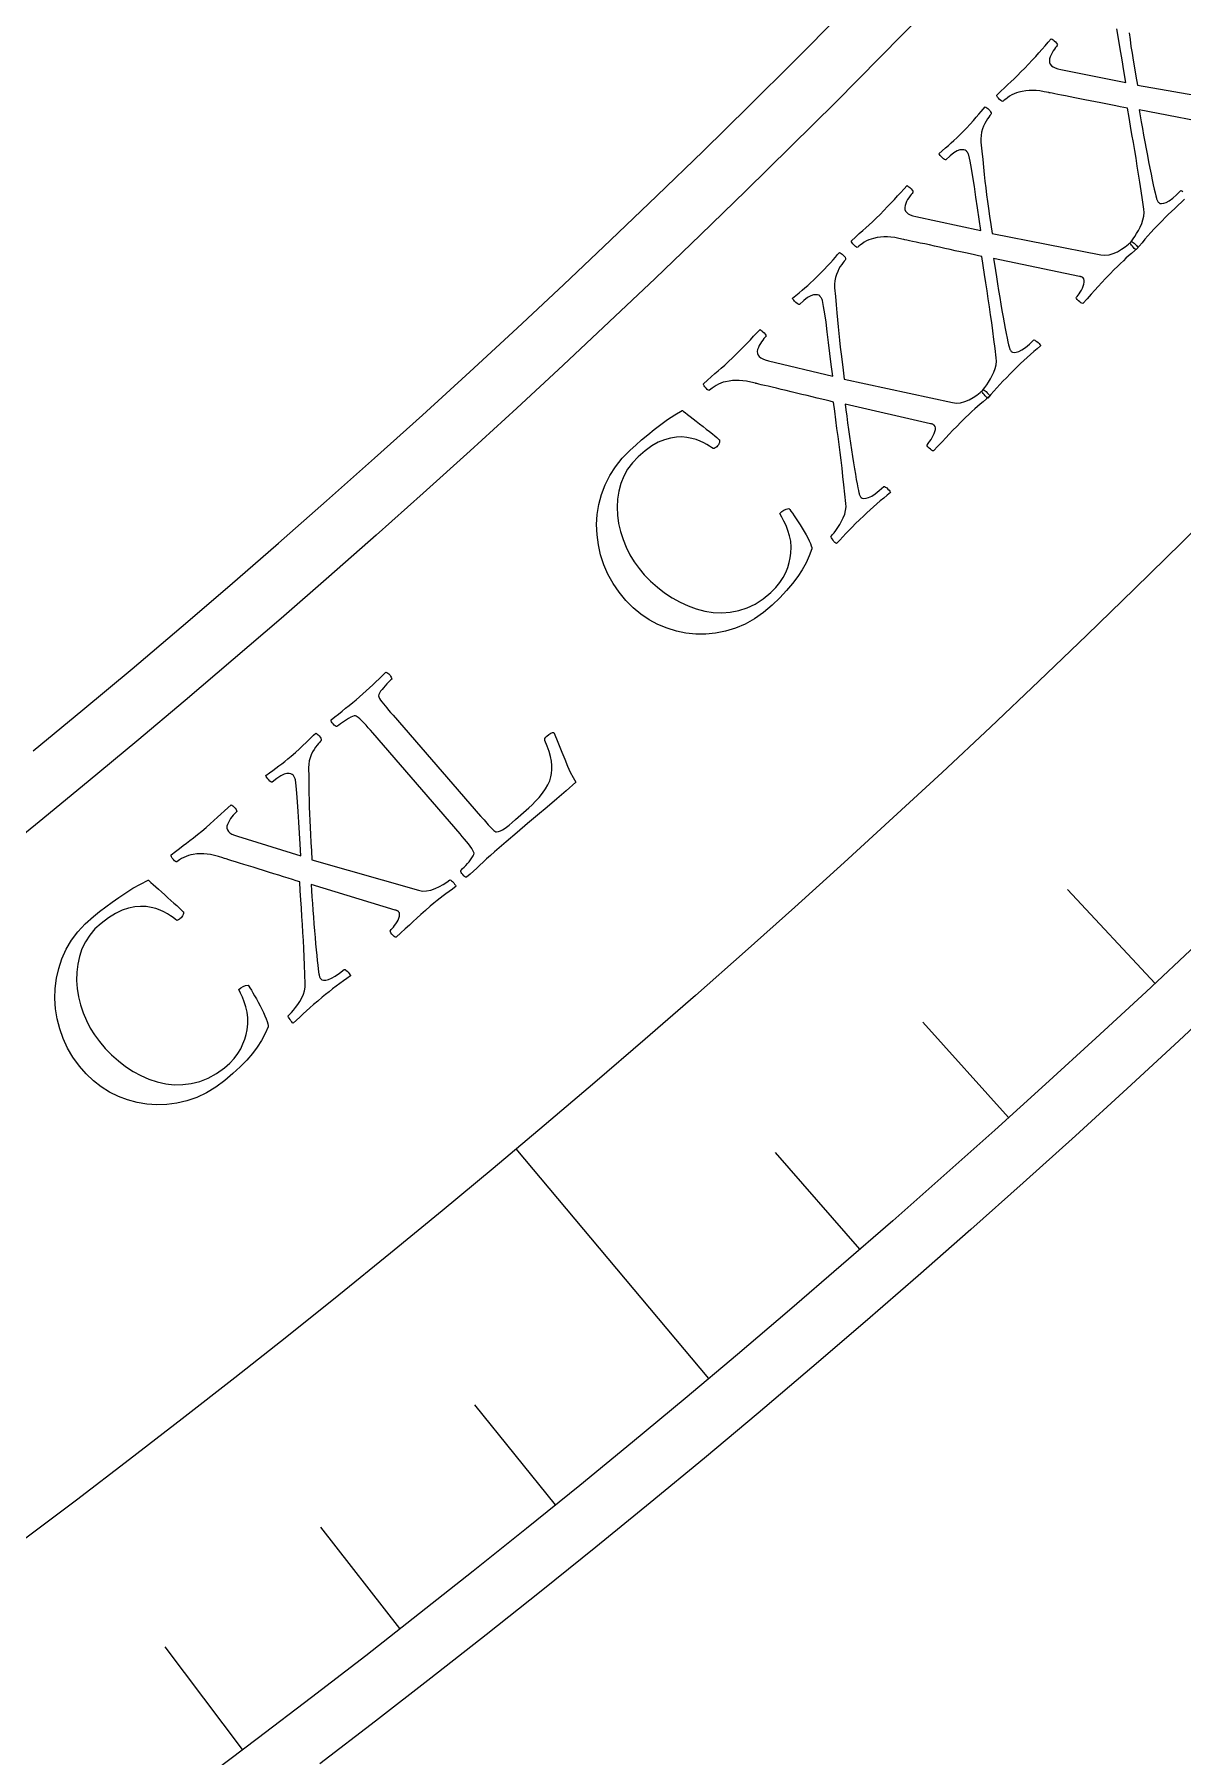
# Model space of a CAD drawing. Header units: millimetres. Extents: x -76 to 76, y -76 to 98.
# Drawn here: x 44.12 to 51.75, y -60.43 to -49 of the extents above; entities that cross this region are included whole.
import ezdxf

# ---------------------------------------------------------------- set-up
doc = ezdxf.new("R2010")
doc.units = ezdxf.units.MM
for name, color, linetype in [('CUT_INNER', 6, 'Continuous'), ('CUT_OUTER', 1, 'Continuous'), ('ENGRAVE', 7, 'Continuous'), ('ENGRAVE_FINE', 8, 'Continuous'), ('TEXT', 5, 'Continuous')]:
    doc.layers.add(name, color=color, linetype=linetype)

msp = doc.modelspace()

# ---------------------------------------------------------------- linework, layer by layer
at = {"layer": 'CUT_INNER'}
msp.add_lwpolyline([(44.1157, -53.7551), (44.4447, -53.4834), (44.772, -53.2097), (45.0977, -52.934), (45.4216, -52.6563), (45.7439, -52.3766), (46.0644, -52.0949), (46.3832, -51.8113), (46.7002, -51.5257), (47.0155, -51.2382), (47.329, -50.9488), (47.6407, -50.6574), (47.9506, -50.3641), (48.2588, -50.069), (48.5651, -49.7719), (48.8696, -49.473), (49.1722, -49.1722), (49.473, -48.8696)], dxfattribs=at)
at = {"layer": 'CUT_OUTER'}
msp.add_lwpolyline([(52.0664, -55.3633), (51.7257, -55.6817), (51.383, -55.9981), (51.0385, -56.3123), (50.692, -56.6244), (50.3436, -56.9344), (49.9933, -57.2422), (49.6411, -57.5479), (49.2871, -57.8514), (48.9312, -58.1527), (48.5735, -58.4519), (48.2139, -58.7488), (47.8525, -59.0435), (47.4893, -59.336), (47.1243, -59.6263), (46.7576, -59.9143), (46.3891, -60.2001), (46.0188, -60.4836)], dxfattribs=at)
at = {"layer": 'ENGRAVE'}
msp.add_lwpolyline([(48.6027, -57.9225), (47.3238, -56.3983)], dxfattribs=at)
for radius in [75.6124, 73.6227, 69.9276]:
    msp.add_circle((0, 0), radius, dxfattribs=at)
at = {"layer": 'ENGRAVE_FINE'}
for points in [[(51.5675, -55.2994), (50.986, -54.6758)], [(50.5946, -56.191), (50.024, -55.5573)], [(49.6062, -57.0654), (49.0468, -56.4218)], [(47.5844, -58.7619), (47.0478, -58.0992)], [(46.5516, -59.5834), (46.0267, -58.9114)], [(45.5047, -60.3867), (44.9915, -59.7057)]]:
    msp.add_lwpolyline(points, dxfattribs=at)
at = {"layer": 'TEXT'}
for points in [[(51.7636, -50.0923), (51.7419, -50.112), (51.7201, -50.1319), (51.6981, -50.1522), (51.6764, -50.1726), (51.6551, -50.1931), (51.6343, -50.2136), (51.6139, -50.2342), (51.5868, -50.2624), (51.5619, -50.2888), (51.5394, -50.3133), (51.5192, -50.3359), (51.5001, -50.3579), (51.4806, -50.3804), (51.4609, -50.4033), (51.4408, -50.4267), (51.4353, -50.4236), (51.4295, -50.4189), (51.4232, -50.4125), (51.4165, -50.4044), (51.4105, -50.3963), (51.4059, -50.3898), (51.4028, -50.3851), (51.4013, -50.382), (51.4055, -50.377), (51.4121, -50.3683), (51.4212, -50.3557), (51.4326, -50.3394), (51.445, -50.3203), (51.4567, -50.2995), (51.4679, -50.277), (51.4785, -50.2529), (51.4871, -50.2282), (51.4923, -50.2041), (51.4941, -50.1806), (51.4926, -50.1578), (51.4836, -50.0954), (51.4749, -50.0358), (51.4663, -49.979), (51.4579, -49.9251), (51.4495, -49.8726), (51.4409, -49.8201), (51.4321, -49.7677), (51.423, -49.7152), (51.4137, -49.6617), (51.4041, -49.6059), (51.3942, -49.5479), (51.3841, -49.4877), (51.3608, -49.4826), (51.3347, -49.4773), (51.3058, -49.4715), (51.2741, -49.4655), (51.2407, -49.4591), (51.2066, -49.4524), (51.1719, -49.4455), (51.1364, -49.4382), (51.1013, -49.431), (51.0673, -49.4241), (51.0344, -49.4176), (51.0026, -49.4114), (50.9729, -49.4057), (50.9459, -49.4005), (50.9218, -49.3958), (50.9005, -49.3916), (50.8831, -49.3882), (50.8707, -49.3857), (50.8632, -49.3842), (50.8607, -49.3837), (50.8303, -49.3774), (50.8024, -49.3729), (50.7768, -49.3701), (50.7535, -49.369), (50.7313, -49.3696), (50.7086, -49.3718), (50.6854, -49.3755), (50.6619, -49.3809), (50.6464, -49.3854), (50.6311, -49.3915), (50.616, -49.3991), (50.6011, -49.4081), (50.5874, -49.4175), (50.5757, -49.4262), (50.566, -49.4341), (50.5584, -49.4412), (50.5547, -49.4427), (50.5494, -49.4412), (50.5426, -49.4368), (50.5343, -49.4294), (50.5263, -49.4208), (50.5206, -49.413), (50.5171, -49.4059), (50.5159, -49.3996), (50.5421, -49.3744), (50.5665, -49.3512), (50.589, -49.3301), (50.6097, -49.311), (50.6303, -49.2919), (50.6526, -49.2704), (50.6764, -49.2467), (50.7019, -49.2208), (50.7019, -49.2208), (50.7275, -49.1941), (50.7517, -49.1683), (50.7745, -49.1433), (50.7959, -49.1192), (50.8166, -49.0956), (50.8372, -49.0723), (50.8576, -49.0493), (50.878, -49.0265), (50.8831, -49.0289), (50.8894, -49.0331), (50.8968, -49.0392), (50.9054, -49.0471), (50.9131, -49.0552), (50.9177, -49.0619), (50.9194, -49.0671), (50.918, -49.0708), (50.9125, -49.077), (50.9062, -49.085), (50.8991, -49.0947), (50.8912, -49.1062), (50.8835, -49.1188), (50.8769, -49.1318), (50.8714, -49.1451), (50.867, -49.1588), (50.865, -49.1721), (50.8663, -49.1844), (50.8711, -49.1956), (50.8793, -49.2057), (50.8895, -49.2133), (50.9032, -49.22), (50.9204, -49.2257), (50.9412, -49.2304), (51.3728, -49.3155), (51.36, -49.2395), (51.3478, -49.1657), (51.3361, -49.094), (51.3249, -49.0243), (51.3142, -48.9599)], [(51.3948, -48.9866), (51.4009, -49.0316), (51.4074, -49.0766), (51.4144, -49.1214), (51.422, -49.1683), (51.4304, -49.2192), (51.4396, -49.2743), (51.4497, -49.3336), (52.1741, -49.4608)], [(52.0345, -49.6077), (51.4623, -49.4983), (51.4687, -49.5374), (51.4756, -49.5784), (51.4831, -49.6213), (51.4912, -49.666), (51.4995, -49.7114), (51.5078, -49.7563), (51.5161, -49.8006), (51.5244, -49.8443), (51.5324, -49.8864), (51.5403, -49.9256), (51.5479, -49.9621), (51.5552, -49.9957), (51.5619, -50.0254), (51.5676, -50.0501), (51.5723, -50.0697), (51.576, -50.0842), (51.5769, -50.0867), (51.5779, -50.0898), (51.5792, -50.0935), (51.5807, -50.0977), (51.5825, -50.1021), (51.5849, -50.1063), (51.5879, -50.1103), (51.5914, -50.1141), (51.5997, -50.119), (51.6109, -50.1203), (51.625, -50.1182), (51.6419, -50.1125), (51.6617, -50.102), (51.6846, -50.0855), (51.7106, -50.0631), (51.7395, -50.0346), (51.7452, -50.0361), (51.7518, -50.0394)]]:
    msp.add_lwpolyline(points, dxfattribs=at)
for points in [[(49.7402, -50.1924), (49.7663, -50.1663), (49.791, -50.1409), (49.8143, -50.1164), (49.8362, -50.0927), (49.8573, -50.0695), (49.8783, -50.0466), (49.8992, -50.024), (49.92, -50.0016), (49.9251, -50.004), (49.9313, -50.0084), (49.9386, -50.0146), (49.947, -50.0227), (49.9546, -50.031), (49.9591, -50.0377), (49.9606, -50.0429), (49.9591, -50.0467), (49.9535, -50.0527), (49.9471, -50.0606), (49.9398, -50.0702), (49.9317, -50.0816), (49.9237, -50.094), (49.9169, -50.1068), (49.9111, -50.12), (49.9065, -50.1336), (49.9042, -50.1469), (49.9053, -50.1592), (49.9099, -50.1705), (49.9179, -50.1808), (49.9279, -50.1886), (49.9415, -50.1955), (49.9586, -50.2016), (49.9793, -50.2067), (50.4091, -50.3001), (50.3978, -50.2239), (50.387, -50.1498), (50.3767, -50.0779), (50.3669, -50.008), (50.3575, -49.9434), (50.3482, -49.8872), (50.3393, -49.8395), (50.3305, -49.8002), (50.3287, -49.7944), (50.3265, -49.7891), (50.3238, -49.7843), (50.3206, -49.78), (50.3175, -49.7763), (50.3151, -49.7734), (50.3133, -49.7714), (50.3123, -49.7703), (50.3057, -49.766), (50.2965, -49.7635), (50.2847, -49.763), (50.2704, -49.7643), (50.2529, -49.77), (50.2317, -49.7829), (50.2069, -49.8028), (50.1785, -49.8298), (50.1747, -49.83), (50.1695, -49.8279), (50.1627, -49.8233), (50.1544, -49.8163), (50.1462, -49.8084), (50.1397, -49.8013), (50.1349, -49.7949), (50.1318, -49.7893), (50.154, -49.7698), (50.175, -49.7514), (50.1947, -49.7341), (50.2131, -49.7179), (50.2311, -49.7017), (50.2496, -49.6844), (50.2687, -49.6659), (50.2883, -49.6463), (50.315, -49.6189), (50.3391, -49.5933), (50.3606, -49.5696), (50.3795, -49.5477), (50.3963, -49.5278), (50.4117, -49.5096), (50.4257, -49.4934), (50.4381, -49.479), (50.443, -49.4811), (50.4488, -49.4847), (50.4555, -49.4897), (50.463, -49.4961), (50.47, -49.5032), (50.475, -49.5104), (50.4781, -49.5177), (50.4792, -49.5251), (50.4754, -49.5294), (50.47, -49.5363), (50.463, -49.5459), (50.4543, -49.558), (50.4451, -49.5723), (50.4365, -49.5883), (50.4284, -49.606), (50.4209, -49.6253), (50.4149, -49.646), (50.4111, -49.6675), (50.4095, -49.69), (50.4102, -49.7135), (50.4167, -49.7727), (50.4226, -49.828), (50.4279, -49.8793), (50.4328, -49.9265), (50.4375, -49.9717), (50.4427, -50.0168), (50.4484, -50.0619), (50.4545, -50.1069), (50.4612, -50.1538), (50.4686, -50.205), (50.4768, -50.2602), (50.4856, -50.3196), (51.2075, -50.4609), (51.2342, -50.4633), (51.2614, -50.4607), (51.2891, -50.453), (51.3174, -50.4402), (51.3446, -50.4244), (51.3691, -50.408), (51.391, -50.3908), (51.4103, -50.3728), (51.4159, -50.3745), (51.4222, -50.3781), (51.4292, -50.3837), (51.4368, -50.3913), (51.4439, -50.3991), (51.4491, -50.4053), (51.4526, -50.4099), (51.4543, -50.4129), (51.4319, -50.4329), (51.411, -50.4514), (51.3918, -50.4684), (51.3741, -50.484), (51.3566, -50.4999), (51.3376, -50.5178), (51.3172, -50.5376), (51.2954, -50.5595), (51.2658, -50.5898), (51.2384, -50.6184), (51.2132, -50.6453), (51.1903, -50.6704), (51.1675, -50.6957), (51.1429, -50.7231), (51.1164, -50.7526), (51.0879, -50.7841), (51.0815, -50.7831), (51.0744, -50.7797), (51.0665, -50.7741), (51.0578, -50.7662), (51.0503, -50.758), (51.0457, -50.7512), (51.0442, -50.746), (51.0457, -50.7422), (51.0507, -50.7367), (51.0565, -50.7291), (51.0631, -50.7196), (51.0706, -50.7082), (51.078, -50.6955), (51.0845, -50.6825), (51.09, -50.6691), (51.0946, -50.6553), (51.0973, -50.6422), (51.0973, -50.631), (51.0946, -50.6215), (51.0892, -50.6139), (51.0874, -50.6124), (51.0851, -50.6109), (51.0821, -50.6094), (51.0786, -50.6079), (51.075, -50.6066), (51.0715, -50.6057), (51.0682, -50.6052), (51.0651, -50.605), (50.4951, -50.4846), (50.5007, -50.5239), (50.5069, -50.565), (50.5135, -50.608), (50.5207, -50.6528), (50.5282, -50.6984), (50.5356, -50.7434), (50.5431, -50.7878), (50.5505, -50.8317), (50.5577, -50.8739), (50.5648, -50.9134), (50.5717, -50.9499), (50.5784, -50.9837), (50.5845, -51.0136), (50.5898, -51.0383), (50.5941, -51.058), (50.5974, -51.0726), (50.5983, -51.0751), (50.5993, -51.0782), (50.6005, -51.0819), (50.6019, -51.0862), (50.6036, -51.0906), (50.606, -51.0948), (50.6088, -51.0989), (50.6123, -51.1028), (50.6205, -51.1078), (50.6316, -51.1094), (50.6457, -51.1075), (50.6628, -51.1021), (50.6828, -51.092), (50.7061, -51.076), (50.7324, -51.0541), (50.7619, -51.0262), (50.7676, -51.0278), (50.7741, -51.0312), (50.7815, -51.0365), (50.7897, -51.0435), (50.7972, -51.0508), (50.8026, -51.0569), (50.8058, -51.0617), (50.8069, -51.0653), (50.7849, -51.0843), (50.7628, -51.1036), (50.7406, -51.1231), (50.7182, -51.1429), (50.6961, -51.1629), (50.6744, -51.1829), (50.6532, -51.2031), (50.6325, -51.2233), (50.6048, -51.251), (50.5794, -51.2768), (50.5564, -51.3009), (50.5358, -51.3232), (50.5162, -51.3448), (50.4963, -51.3669), (50.4762, -51.3894), (50.4557, -51.4124), (50.4502, -51.4092), (50.4445, -51.4044), (50.4383, -51.3979), (50.4318, -51.3896), (50.4259, -51.3814), (50.4215, -51.3749), (50.4185, -51.37), (50.417, -51.3669), (50.4213, -51.362), (50.4281, -51.3534), (50.4374, -51.3411), (50.4491, -51.3249), (50.4619, -51.3061), (50.474, -51.2855), (50.4857, -51.2633), (50.4967, -51.2394), (50.5058, -51.2148), (50.5115, -51.1909), (50.5137, -51.1674), (50.5126, -51.1446), (50.5049, -51.082), (50.4973, -51.0222), (50.4898, -50.9653), (50.4825, -50.9112), (50.4751, -50.8586), (50.4675, -50.8059), (50.4597, -50.7533), (50.4516, -50.7007), (50.4433, -50.647), (50.4348, -50.5911), (50.4261, -50.5329), (50.4171, -50.4725), (50.3939, -50.467), (50.368, -50.4611), (50.3392, -50.4548), (50.3076, -50.4481), (50.2743, -50.4411), (50.2403, -50.4338), (50.2057, -50.4261), (50.1705, -50.4182), (50.1355, -50.4103), (50.1016, -50.4028), (50.0688, -50.3956), (50.0372, -50.3888), (50.0076, -50.3825), (49.9807, -50.3768), (49.9567, -50.3716), (49.9355, -50.367), (49.9181, -50.3633), (49.9057, -50.3606), (49.8983, -50.359), (49.8958, -50.3584), (49.8656, -50.3515), (49.8377, -50.3464), (49.8122, -50.3431), (49.789, -50.3416), (49.7667, -50.3418), (49.744, -50.3435), (49.7208, -50.3468), (49.6971, -50.3517), (49.6815, -50.356), (49.6661, -50.3617), (49.6509, -50.369), (49.6358, -50.3778), (49.6219, -50.3869), (49.6101, -50.3953), (49.6002, -50.403), (49.5925, -50.41), (49.5887, -50.4114), (49.5835, -50.4099), (49.5768, -50.4053), (49.5686, -50.3977), (49.5608, -50.389), (49.5552, -50.3811), (49.5519, -50.3739), (49.5507, -50.3676), (49.5775, -50.3429), (49.6023, -50.3202), (49.6252, -50.2995), (49.6463, -50.2809), (49.6673, -50.2621), (49.6899, -50.2411), (49.7143, -50.2179), (49.7402, -50.1924)], [(48.7599, -51.1453), (48.7865, -51.1196), (48.8117, -51.0948), (48.8355, -51.0707), (48.8578, -51.0474), (48.8794, -51.0246), (48.9008, -51.0021), (48.9222, -50.9799), (48.9434, -50.958), (48.9484, -50.9605), (48.9545, -50.965), (48.9617, -50.9713), (48.97, -50.9796), (48.9773, -50.988), (48.9817, -50.9948), (48.9831, -51.0001), (48.9816, -51.0038), (48.9759, -51.0097), (48.9693, -51.0175), (48.9618, -51.0269), (48.9535, -51.0381), (48.9453, -51.0504), (48.9382, -51.0631), (48.9322, -51.0762), (48.9273, -51.0897), (48.9247, -51.1029), (48.9256, -51.1152), (48.93, -51.1266), (48.9378, -51.1371), (48.9477, -51.1451), (48.9611, -51.1523), (48.9781, -51.1586), (48.9986, -51.1642), (49.4266, -51.2658), (49.4168, -51.1895), (49.4074, -51.1152), (49.3985, -51.0431), (49.3901, -50.973), (49.3819, -50.9082), (49.3737, -50.8519), (49.3657, -50.804), (49.3577, -50.7645), (49.356, -50.7587), (49.3539, -50.7534), (49.3512, -50.7485), (49.3481, -50.7441), (49.3451, -50.7404), (49.3428, -50.7375), (49.3411, -50.7355), (49.34, -50.7343), (49.3335, -50.7298), (49.3244, -50.7272), (49.3126, -50.7264), (49.2982, -50.7274), (49.2806, -50.7329), (49.2593, -50.7453), (49.2341, -50.7647), (49.2051, -50.7912), (49.2014, -50.7914), (49.1961, -50.7891), (49.1895, -50.7844), (49.1813, -50.7772), (49.1733, -50.7692), (49.1669, -50.7619), (49.1622, -50.7555), (49.1592, -50.7498), (49.1818, -50.7307), (49.2032, -50.7127), (49.2232, -50.6958), (49.2419, -50.68), (49.2602, -50.6641), (49.2791, -50.6472), (49.2985, -50.6291), (49.3185, -50.6099), (49.3457, -50.583), (49.3703, -50.5579), (49.3922, -50.5346), (49.4115, -50.5131), (49.4288, -50.4934), (49.4445, -50.4756), (49.4587, -50.4596), (49.4715, -50.4454), (49.4764, -50.4477), (49.4821, -50.4514), (49.4887, -50.4565), (49.4961, -50.463), (49.5029, -50.4703), (49.5078, -50.4776), (49.5107, -50.485), (49.5116, -50.4924), (49.5078, -50.4966), (49.5023, -50.5034), (49.495, -50.5128), (49.4861, -50.5248), (49.4766, -50.539), (49.4677, -50.5548), (49.4593, -50.5723), (49.4515, -50.5914), (49.445, -50.612), (49.4408, -50.6335), (49.4388, -50.6559), (49.439, -50.6794), (49.4443, -50.7387), (49.4492, -50.7941), (49.4536, -50.8455), (49.4575, -50.8928), (49.4614, -50.9381), (49.4657, -50.9833), (49.4705, -51.0285), (49.4757, -51.0735), (49.4815, -51.1207), (49.4879, -51.1719), (49.495, -51.2273), (49.5027, -51.2869), (50.2218, -51.4421), (50.2484, -51.4451), (50.2756, -51.443), (50.3035, -51.4358), (50.332, -51.4235), (50.3595, -51.4083), (50.3843, -51.3923), (50.4066, -51.3755), (50.4262, -51.3579), (50.4318, -51.3597), (50.438, -51.3635), (50.4448, -51.3692), (50.4523, -51.3769), (50.4592, -51.3849), (50.4644, -51.3912), (50.4678, -51.3958), (50.4694, -51.3989), (50.4466, -51.4184), (50.4254, -51.4365), (50.4058, -51.4532), (50.3879, -51.4684), (50.37, -51.484), (50.3507, -51.5015), (50.3299, -51.5209), (50.3077, -51.5423), (50.2775, -51.5721), (50.2495, -51.6001), (50.2239, -51.6265), (50.2005, -51.6512), (50.1772, -51.6761), (50.1521, -51.703), (50.125, -51.732), (50.0959, -51.763), (50.0896, -51.7617), (50.0825, -51.7583), (50.0747, -51.7525), (50.0662, -51.7445), (50.0588, -51.7361), (50.0544, -51.7292), (50.053, -51.7239), (50.0546, -51.7202), (50.0596, -51.7148), (50.0655, -51.7074), (50.0723, -51.698), (50.08, -51.6866), (50.0877, -51.6741), (50.0944, -51.6612), (50.1002, -51.6479), (50.1051, -51.6342), (50.1081, -51.6212), (50.1083, -51.61), (50.1058, -51.6005), (50.1005, -51.5928), (50.0987, -51.5912), (50.0964, -51.5897), (50.0935, -51.5882), (50.0901, -51.5866), (50.0864, -51.5852), (50.0829, -51.5843), (50.0797, -51.5837), (50.0766, -51.5834), (49.509, -51.452), (49.5139, -51.4914), (49.5192, -51.5326), (49.525, -51.5757), (49.5314, -51.6207), (49.538, -51.6664), (49.5445, -51.7115), (49.5511, -51.7561), (49.5576, -51.8001), (49.5641, -51.8425), (49.5704, -51.882), (49.5766, -51.9187), (49.5826, -51.9526), (49.5882, -51.9826), (49.5929, -52.0075), (49.5968, -52.0272), (49.6, -52.0419), (49.6007, -52.0444), (49.6017, -52.0476), (49.6028, -52.0512), (49.6041, -52.0555), (49.6058, -52.06), (49.608, -52.0643), (49.6108, -52.0684), (49.6142, -52.0723), (49.6223, -52.0775), (49.6334, -52.0793), (49.6476, -52.0777), (49.6647, -52.0727), (49.685, -52.063), (49.7085, -52.0474), (49.7352, -52.0259), (49.7653, -51.9986), (49.7709, -52.0004), (49.7774, -52.0039), (49.7846, -52.0093), (49.7927, -52.0165), (49.8001, -52.0239), (49.8054, -52.0301), (49.8085, -52.035), (49.8095, -52.0387), (49.7871, -52.0572), (49.7646, -52.076), (49.7421, -52.0951), (49.7194, -52.1145), (49.6968, -52.134), (49.6748, -52.1537), (49.6532, -52.1734), (49.6321, -52.1933), (49.6038, -52.2204), (49.578, -52.2457), (49.5545, -52.2693), (49.5335, -52.2912), (49.5135, -52.3124), (49.4932, -52.3341), (49.4726, -52.3563), (49.4516, -52.3788), (49.4463, -52.3756), (49.4406, -52.3706), (49.4346, -52.364), (49.4282, -52.3556), (49.4225, -52.3473), (49.4182, -52.3407), (49.4153, -52.3358), (49.4139, -52.3326), (49.4183, -52.3279), (49.4252, -52.3194), (49.4347, -52.3072), (49.4468, -52.2913), (49.4599, -52.2727), (49.4725, -52.2524), (49.4845, -52.2304), (49.496, -52.2066), (49.5056, -52.1823), (49.5117, -52.1584), (49.5144, -52.1351), (49.5137, -52.1122), (49.5072, -52.0494), (49.5008, -51.9895), (49.4944, -51.9325), (49.4881, -51.8783), (49.4818, -51.8255), (49.4752, -51.7727), (49.4684, -51.72), (49.4613, -51.6672), (49.4541, -51.6134), (49.4467, -51.5573), (49.4391, -51.4989), (49.4313, -51.4384), (49.4082, -51.4324), (49.3823, -51.426), (49.3537, -51.4192), (49.3223, -51.4119), (49.2891, -51.4042), (49.2553, -51.3962), (49.2208, -51.388), (49.1857, -51.3793), (49.1509, -51.3708), (49.1171, -51.3626), (49.0845, -51.3548), (49.0531, -51.3474), (49.0235, -51.3405), (48.9968, -51.3343), (48.9729, -51.3286), (48.9518, -51.3236), (48.9345, -51.3195), (48.9222, -51.3166), (48.9148, -51.3148), (48.9123, -51.3143), (48.8822, -51.3068), (48.8544, -51.3011), (48.8289, -51.2973), (48.8058, -51.2954), (48.7835, -51.2951), (48.7607, -51.2964), (48.7375, -51.2993), (48.7137, -51.3037), (48.698, -51.3077), (48.6825, -51.3131), (48.6672, -51.3201), (48.652, -51.3286), (48.6379, -51.3374), (48.6259, -51.3456), (48.6159, -51.3531), (48.608, -51.36), (48.6042, -51.3613), (48.599, -51.3597), (48.5924, -51.3549), (48.5844, -51.3472), (48.5767, -51.3384), (48.5713, -51.3303), (48.5681, -51.3231), (48.5671, -51.3167), (48.5943, -51.2926), (48.6195, -51.2703), (48.6429, -51.2501), (48.6643, -51.2319), (48.6857, -51.2135), (48.7087, -51.193), (48.7335, -51.1702), (48.7599, -51.1453)], [(48.0796, -51.7592), (48.1173, -51.725), (48.1565, -51.6906), (48.1972, -51.6563), (48.2396, -51.6218), (48.2835, -51.588), (48.3292, -51.5554), (48.3766, -51.524), (48.4258, -51.4939), (48.428, -51.4956), (48.4346, -51.5006), (48.4456, -51.5089), (48.461, -51.5206), (48.4792, -51.5346), (48.4989, -51.5498), (48.5199, -51.5664), (48.5423, -51.5841), (48.5649, -51.6021), (48.5865, -51.6192), (48.6071, -51.6354), (48.6267, -51.6507), (48.6437, -51.6641), (48.6567, -51.6746), (48.6657, -51.6821), (48.6707, -51.6867), (48.6736, -51.6898), (48.6749, -51.6943), (48.6748, -51.7003), (48.6731, -51.7077), (48.6702, -51.7156), (48.6664, -51.7228), (48.6616, -51.7295), (48.6559, -51.7356), (48.6505, -51.7401), (48.6448, -51.7438), (48.6391, -51.7465), (48.6331, -51.7482), (48.622, -51.7405), (48.6076, -51.7314), (48.5899, -51.721), (48.5691, -51.7093), (48.5452, -51.6977), (48.5188, -51.688), (48.4896, -51.68), (48.4578, -51.6737), (48.4237, -51.6707), (48.3876, -51.6722), (48.3495, -51.6783), (48.3094, -51.6889), (48.2676, -51.7057), (48.2244, -51.7301), (48.1797, -51.7622), (48.1336, -51.8019), (48.0953, -51.842), (48.0632, -51.885), (48.0375, -51.9309), (48.0181, -51.9799), (48.0046, -52.0309), (47.9964, -52.0831), (47.9937, -52.1363), (47.9965, -52.1906), (48.0042, -52.2451), (48.0164, -52.2986), (48.0331, -52.3513), (48.0543, -52.4031), (48.0794, -52.453), (48.1077, -52.5), (48.1394, -52.5443), (48.1743, -52.5857), (48.2166, -52.6287), (48.2615, -52.6687), (48.3091, -52.7054), (48.3594, -52.739), (48.4117, -52.7684), (48.4652, -52.793), (48.52, -52.8125), (48.5761, -52.8271), (48.6327, -52.836), (48.6893, -52.8385), (48.7458, -52.8345), (48.8022, -52.824), (48.8578, -52.8062), (48.9118, -52.7801), (48.9642, -52.7459), (49.015, -52.7035), (49.0476, -52.6706), (49.075, -52.6375), (49.0972, -52.604), (49.1142, -52.5703), (49.1272, -52.537), (49.1371, -52.5046), (49.1441, -52.4731), (49.1481, -52.4426), (49.1497, -52.4021), (49.147, -52.3635), (49.1401, -52.3266), (49.129, -52.2914), (49.1158, -52.2587), (49.1024, -52.2289), (49.0889, -52.2022), (49.0754, -52.1785), (49.0879, -52.166), (49.102, -52.1564), (49.1177, -52.1496), (49.135, -52.1457), (49.1411, -52.1528), (49.149, -52.1632), (49.1588, -52.177), (49.1704, -52.1941), (49.1832, -52.2134), (49.1963, -52.2336), (49.2098, -52.2548), (49.2236, -52.2769), (49.2369, -52.2991), (49.2491, -52.3204), (49.2601, -52.3408), (49.2698, -52.3603), (49.2778, -52.378), (49.2835, -52.3927), (49.2868, -52.4046), (49.2877, -52.4136), (49.2705, -52.4598), (49.2492, -52.5059), (49.2236, -52.5519), (49.1939, -52.5977), (49.1594, -52.6439), (49.1196, -52.6911), (49.0744, -52.7392), (49.0238, -52.7882), (48.9662, -52.837), (48.9064, -52.8785), (48.8443, -52.9129), (48.7799, -52.94), (48.7143, -52.9601), (48.6486, -52.9734), (48.5827, -52.98), (48.5166, -52.9798), (48.4513, -52.9731), (48.3876, -52.9602), (48.3255, -52.9412), (48.2651, -52.916), (48.2071, -52.8848), (48.1524, -52.8479), (48.101, -52.8053), (48.0529, -52.7571), (48.0066, -52.7015), (47.9667, -52.6433), (47.9331, -52.5824), (47.9057, -52.5188), (47.8845, -52.4535), (47.8695, -52.3874), (47.8607, -52.3205), (47.858, -52.2528), (47.8618, -52.1853), (47.8724, -52.1189), (47.8897, -52.0535), (47.9139, -51.9893), (47.945, -51.9271), (47.9829, -51.8681), (48.0278, -51.8121), (48.0796, -51.7592)], [(47.0873, -54.1879), (47.0889, -54.1897), (47.0908, -54.1919), (47.0931, -54.1945), (47.0957, -54.1975), (47.1025, -54.2053), (47.1102, -54.2142), (47.1188, -54.2241), (47.1285, -54.2352), (47.1385, -54.2465), (47.1482, -54.2571), (47.1577, -54.2671), (47.167, -54.2763), (47.1755, -54.2841), (47.1827, -54.2895), (47.1885, -54.2925), (47.193, -54.2932), (47.2059, -54.2909), (47.2188, -54.2866), (47.2316, -54.2805), (47.2443, -54.2725), (47.2586, -54.262), (47.2759, -54.2482), (47.2962, -54.2312), (47.3196, -54.2111), (47.408, -54.1338), (47.4305, -54.113), (47.4529, -54.0898), (47.4753, -54.0645), (47.4976, -54.0368), (47.5179, -54.0084), (47.5342, -53.981), (47.5464, -53.9544), (47.5545, -53.9286), (47.5587, -53.9048), (47.5605, -53.8794), (47.5601, -53.8525), (47.5575, -53.824), (47.5519, -53.7935), (47.5428, -53.7604), (47.5302, -53.7247), (47.514, -53.6865), (47.5129, -53.68), (47.5149, -53.673), (47.5198, -53.6654), (47.5279, -53.6572), (47.5415, -53.6462), (47.5539, -53.6384), (47.5649, -53.634), (47.5745, -53.6329), (47.5918, -53.6753), (47.6094, -53.7191), (47.6274, -53.7644), (47.6457, -53.8112), (47.6643, -53.8564), (47.6828, -53.8969), (47.7013, -53.9329), (47.7198, -53.9642), (47.6565, -54.0198), (47.5929, -54.0747), (47.5291, -54.1291), (47.4651, -54.1827), (47.3991, -54.238), (47.3294, -54.297), (47.2559, -54.3599), (47.1787, -54.4266), (47.1521, -54.45), (47.1271, -54.4724), (47.1038, -54.4938), (47.0822, -54.5144), (47.0611, -54.5344), (47.0393, -54.5546), (47.0168, -54.5747), (46.9936, -54.5949), (46.9876, -54.5935), (46.9813, -54.5901), (46.975, -54.5847), (46.9685, -54.5773), (46.9628, -54.5692), (46.9586, -54.562), (46.9559, -54.5555), (46.9548, -54.5498), (46.9605, -54.5446), (46.968, -54.5374), (46.9773, -54.5281), (46.9883, -54.5167), (46.9999, -54.5043), (47.0106, -54.4915), (47.0207, -54.4786), (47.03, -54.4654), (47.0375, -54.4531), (47.0421, -54.443), (47.0438, -54.435), (47.0425, -54.4292), (47.0365, -54.4164), (47.0285, -54.4028), (47.0186, -54.3883), (47.0067, -54.3731), (46.9936, -54.3572), (46.9799, -54.3408), (46.9655, -54.3239), (46.9505, -54.3065), (46.3708, -53.636), (46.3557, -53.6186), (46.3409, -53.6018), (46.3265, -53.5856), (46.3123, -53.5699), (46.2987, -53.5557), (46.2857, -53.5435), (46.2732, -53.5334), (46.2614, -53.5255), (46.2554, -53.5228), (46.2472, -53.523), (46.2368, -53.5262), (46.2243, -53.5323), (46.2107, -53.5401), (46.197, -53.5484), (46.1833, -53.5573), (46.1696, -53.5668), (46.1569, -53.5759), (46.1466, -53.5835), (46.1384, -53.5897), (46.1325, -53.5945), (46.1271, -53.5925), (46.1211, -53.5889), (46.1146, -53.5837), (46.1075, -53.5768), (46.1012, -53.5693), (46.0967, -53.5622), (46.0943, -53.5556), (46.0937, -53.5494), (46.1182, -53.5298), (46.1425, -53.5105), (46.1667, -53.4915), (46.1908, -53.4727), (46.2147, -53.4539), (46.238, -53.4351), (46.2609, -53.416), (46.2833, -53.3969), (46.306, -53.3769), (46.3281, -53.3569), (46.3497, -53.3369), (46.3707, -53.3168), (46.3917, -53.2965), (46.4132, -53.2759), (46.4354, -53.2549), (46.4581, -53.2336), (46.4641, -53.235), (46.4703, -53.2385), (46.4767, -53.2438), (46.4832, -53.2512), (46.489, -53.2592), (46.4933, -53.2664), (46.496, -53.2728), (46.4972, -53.2784), (46.4916, -53.2836), (46.4843, -53.2908), (46.4753, -53.3), (46.4645, -53.3112), (46.4532, -53.3234), (46.4426, -53.3356), (46.4326, -53.3477), (46.4233, -53.3597), (46.4158, -53.3711), (46.4111, -53.3809), (46.4094, -53.3893), (46.4105, -53.3962), (46.4159, -53.4067), (46.4228, -53.4179), (46.4312, -53.43), (46.4412, -53.4428), (46.4523, -53.4562), (46.464, -53.4701), (46.4763, -53.4846), (46.4892, -53.4996), (46.4913, -53.502), (46.4934, -53.5044), (46.4955, -53.5068), (46.4976, -53.5092), (46.4997, -53.5116), (46.5018, -53.514), (46.5039, -53.5164), (46.506, -53.5189)], [(45.2352, -54.2876), (45.2635, -54.2638), (45.2903, -54.2407), (45.3156, -54.2182), (45.3394, -54.1965), (45.3624, -54.1752), (45.3853, -54.1542), (45.4081, -54.1335), (45.4308, -54.113), (45.4356, -54.1159), (45.4414, -54.1207), (45.4482, -54.1275), (45.4559, -54.1363), (45.4627, -54.1452), (45.4666, -54.1523), (45.4676, -54.1577), (45.4659, -54.1612), (45.4597, -54.1668), (45.4526, -54.1741), (45.4446, -54.183), (45.4355, -54.1936), (45.4265, -54.2053), (45.4186, -54.2175), (45.4117, -54.2302), (45.406, -54.2433), (45.4025, -54.2564), (45.4026, -54.2687), (45.4061, -54.2803), (45.4132, -54.2913), (45.4225, -54.3), (45.4355, -54.308), (45.452, -54.3155), (45.4721, -54.3224), (45.8924, -54.4524), (45.8877, -54.3756), (45.8833, -54.3009), (45.8792, -54.2283), (45.8754, -54.1578), (45.8716, -54.0927), (45.8672, -54.0359), (45.8624, -53.9875), (45.8571, -53.9476), (45.8558, -53.9417), (45.854, -53.9363), (45.8517, -53.9313), (45.8489, -53.9267), (45.8462, -53.9227), (45.844, -53.9197), (45.8424, -53.9175), (45.8415, -53.9163), (45.8353, -53.9114), (45.8263, -53.9082), (45.8147, -53.9066), (45.8002, -53.9067), (45.7823, -53.9109), (45.7602, -53.9219), (45.7337, -53.9396), (45.703, -53.964), (45.6993, -53.964), (45.6943, -53.9614), (45.6879, -53.9562), (45.6803, -53.9485), (45.6728, -53.94), (45.6669, -53.9323), (45.6626, -53.9256), (45.66, -53.9197), (45.6839, -53.9022), (45.7064, -53.8856), (45.7275, -53.8701), (45.7472, -53.8555), (45.7665, -53.8409), (45.7865, -53.8253), (45.807, -53.8085), (45.8283, -53.7907), (45.8572, -53.7657), (45.8834, -53.7423), (45.9069, -53.7205), (45.9276, -53.7004), (45.9461, -53.6819), (45.963, -53.6651), (45.9783, -53.6501), (45.9919, -53.6369), (45.9966, -53.6395), (46.0021, -53.6435), (46.0083, -53.649), (46.0153, -53.656), (46.0216, -53.6637), (46.026, -53.6714), (46.0284, -53.6789), (46.0289, -53.6864), (46.0247, -53.6904), (46.0188, -53.6968), (46.0109, -53.7057), (46.0012, -53.7171), (45.9908, -53.7305), (45.9809, -53.7457), (45.9713, -53.7626), (45.9622, -53.7812), (45.9544, -53.8013), (45.9487, -53.8224), (45.9452, -53.8447), (45.9439, -53.8681), (45.9453, -53.9277), (45.9464, -53.9833), (45.9473, -54.0348), (45.9481, -54.0823), (45.9489, -54.1277), (45.9502, -54.1732), (45.952, -54.2185), (45.9542, -54.2638), (45.9568, -54.3112), (45.9598, -54.3628), (45.9632, -54.4186), (45.9669, -54.4785), (46.674, -54.6814), (46.7003, -54.6861), (46.7276, -54.6859), (46.7559, -54.6806), (46.7852, -54.6702), (46.8136, -54.6569), (46.8395, -54.6426), (46.8628, -54.6273), (46.8835, -54.6111), (46.889, -54.6132), (46.8949, -54.6174), (46.9014, -54.6236), (46.9084, -54.6318), (46.9147, -54.6401), (46.9195, -54.6468), (46.9225, -54.6517), (46.9239, -54.6548), (46.8999, -54.6728), (46.8775, -54.6894), (46.8569, -54.7047), (46.838, -54.7188), (46.8191, -54.7331), (46.7986, -54.7492), (46.7766, -54.7673), (46.753, -54.7871), (46.7209, -54.8148), (46.6911, -54.841), (46.6637, -54.8656), (46.6387, -54.8886), (46.6139, -54.9119), (46.587, -54.9371), (46.558, -54.9642), (46.527, -54.9931), (46.5207, -54.9915), (46.5139, -54.9876), (46.5065, -54.9813), (46.4985, -54.9727), (46.4917, -54.9638), (46.4878, -54.9567), (46.4867, -54.9513), (46.4886, -54.9477), (46.494, -54.9426), (46.5004, -54.9356), (46.5078, -54.9267), (46.5162, -54.9159), (46.5247, -54.904), (46.5323, -54.8915), (46.5389, -54.8787), (46.5447, -54.8653), (46.5486, -54.8526), (46.5495, -54.8414), (46.5477, -54.8317), (46.5429, -54.8236), (46.5413, -54.822), (46.539, -54.8203), (46.5362, -54.8186), (46.5329, -54.8168), (46.5294, -54.8152), (46.526, -54.814), (46.5227, -54.8132), (46.5196, -54.8127), (45.9622, -54.6437), (45.9644, -54.6833), (45.9669, -54.7248), (45.9699, -54.7682), (45.9732, -54.8135), (45.9767, -54.8595), (45.9803, -54.905), (45.9838, -54.9499), (45.9874, -54.9943), (45.991, -55.037), (45.9947, -55.0768), (45.9984, -55.1139), (46.0022, -55.1481), (46.0057, -55.1784), (46.0088, -55.2035), (46.0114, -55.2235), (46.0135, -55.2383), (46.0141, -55.2409), (46.0148, -55.2441), (46.0157, -55.2479), (46.0167, -55.2522), (46.0181, -55.2568), (46.0201, -55.2612), (46.0226, -55.2655), (46.0257, -55.2696), (46.0334, -55.2754), (46.0444, -55.2779), (46.0586, -55.2772), (46.076, -55.2733), (46.0969, -55.265), (46.1214, -55.2511), (46.1495, -55.2315), (46.1813, -55.2062), (46.1868, -55.2083), (46.193, -55.2123), (46.1999, -55.2182), (46.2075, -55.2258), (46.2144, -55.2338), (46.2192, -55.2403), (46.222, -55.2454), (46.2228, -55.2491), (46.1992, -55.2661), (46.1755, -55.2834), (46.1517, -55.3009), (46.1278, -55.3187), (46.104, -55.3367), (46.0807, -55.3549), (46.0578, -55.3731), (46.0354, -55.3915), (46.0054, -55.4167), (45.9779, -55.4402), (45.953, -55.4622), (45.9305, -55.4826), (45.9091, -55.5025), (45.8874, -55.5228), (45.8654, -55.5435), (45.843, -55.5646), (45.8379, -55.561), (45.8325, -55.5557), (45.827, -55.5487), (45.8212, -55.5399), (45.816, -55.5312), (45.8121, -55.5243), (45.8096, -55.5192), (45.8084, -55.516), (45.8131, -55.5115), (45.8206, -55.5035), (45.8309, -55.492), (45.844, -55.477), (45.8583, -55.4593), (45.8722, -55.4398), (45.8857, -55.4187), (45.8988, -55.3958), (45.9099, -55.3721), (45.9176, -55.3487), (45.9219, -55.3256), (45.9228, -55.3027), (45.9205, -55.2397), (45.918, -55.1795), (45.9155, -55.1221), (45.9128, -55.0676), (45.91, -55.0145), (45.907, -54.9614), (45.9037, -54.9083), (45.9002, -54.8552), (45.8966, -54.801), (45.8929, -54.7446), (45.8892, -54.6858), (45.8855, -54.6249), (45.8629, -54.6174), (45.8375, -54.6093), (45.8094, -54.6006), (45.7785, -54.5912), (45.7459, -54.5813), (45.7127, -54.5711), (45.6789, -54.5605), (45.6444, -54.5496), (45.6102, -54.5387), (45.5771, -54.5283), (45.5451, -54.5184), (45.5142, -54.5089), (45.4852, -54.5), (45.4589, -54.492), (45.4355, -54.4848), (45.4147, -54.4784), (45.3978, -54.4731), (45.3856, -54.4694), (45.3784, -54.4671), (45.376, -54.4664), (45.3464, -54.4569), (45.3191, -54.4494), (45.2939, -54.4439), (45.2709, -54.4404), (45.2487, -54.4387), (45.2259, -54.4385), (45.2025, -54.4398), (45.1785, -54.4426), (45.1626, -54.4455), (45.1468, -54.4499), (45.131, -54.4559), (45.1153, -54.4633), (45.1006, -54.4712), (45.0881, -54.4786), (45.0776, -54.4854), (45.0693, -54.4917), (45.0654, -54.4928), (45.0604, -54.4908), (45.0541, -54.4856), (45.0466, -54.4774), (45.0395, -54.468), (45.0346, -54.4596), (45.0319, -54.4522), (45.0314, -54.4458), (45.0601, -54.4235), (45.0868, -54.403), (45.1114, -54.3844), (45.134, -54.3676), (45.1566, -54.3507), (45.1809, -54.3318), (45.2071, -54.3107), (45.2352, -54.2876)], [(44.5154, -54.8548), (44.5553, -54.8231), (44.5967, -54.7915), (44.6397, -54.7599), (44.6842, -54.7283), (44.7303, -54.6975), (44.7781, -54.668), (44.8275, -54.6399), (44.8785, -54.6131), (44.8806, -54.615), (44.8868, -54.6204), (44.8973, -54.6295), (44.9119, -54.6421), (44.9292, -54.6573), (44.9478, -54.6738), (44.9676, -54.6917), (44.9888, -54.711), (45.0102, -54.7304), (45.0305, -54.7489), (45.05, -54.7664), (45.0685, -54.783), (45.0846, -54.7975), (45.0969, -54.8088), (45.1054, -54.8169), (45.11, -54.8218), (45.1127, -54.8251), (45.1138, -54.8297), (45.1132, -54.8357), (45.111, -54.843), (45.1076, -54.8506), (45.1033, -54.8576), (45.0981, -54.864), (45.092, -54.8696), (45.0863, -54.8738), (45.0804, -54.8771), (45.0745, -54.8794), (45.0684, -54.8808), (45.0578, -54.8723), (45.044, -54.8623), (45.0271, -54.8507), (45.0071, -54.8376), (44.9841, -54.8245), (44.9583, -54.813), (44.9298, -54.8031), (44.8985, -54.7947), (44.8647, -54.7894), (44.8285, -54.7885), (44.7901, -54.792), (44.7494, -54.7999), (44.7066, -54.8139), (44.6618, -54.8354), (44.6151, -54.8644), (44.5664, -54.901), (44.5255, -54.9383), (44.4907, -54.9791), (44.4619, -55.0233), (44.4393, -55.0708), (44.4224, -55.1209), (44.4108, -55.1723), (44.4046, -55.2252), (44.4037, -55.2796), (44.4077, -55.3345), (44.4163, -55.3887), (44.4294, -55.4424), (44.4471, -55.4955), (44.4688, -55.5469), (44.494, -55.5958), (44.5226, -55.642), (44.5547, -55.6857), (44.594, -55.7315), (44.6362, -55.7743), (44.6812, -55.8141), (44.7292, -55.851), (44.7793, -55.8839), (44.8311, -55.912), (44.8845, -55.9351), (44.9394, -55.9534), (44.9954, -55.9661), (45.0517, -55.9723), (45.1083, -55.9721), (45.1653, -55.9654), (45.2219, -55.9513), (45.2775, -55.929), (45.3321, -55.8983), (45.3857, -55.8594), (45.4204, -55.8288), (45.45, -55.7975), (45.4743, -55.7656), (45.4936, -55.7332), (45.5087, -55.7007), (45.5208, -55.6691), (45.5298, -55.6381), (45.5359, -55.6079), (45.5401, -55.5677), (45.5401, -55.529), (45.5357, -55.4917), (45.5269, -55.4559), (45.5159, -55.4223), (45.5046, -55.3917), (45.4929, -55.3642), (45.481, -55.3396), (45.4943, -55.328), (45.509, -55.3193), (45.5251, -55.3136), (45.5427, -55.3109), (45.5482, -55.3183), (45.5554, -55.3293), (45.5643, -55.3437), (45.5747, -55.3615), (45.5862, -55.3816), (45.5979, -55.4027), (45.6099, -55.4247), (45.6222, -55.4477), (45.6341, -55.4707), (45.6448, -55.4928), (45.6544, -55.5139), (45.6629, -55.534), (45.6697, -55.5522), (45.6743, -55.5673), (45.6768, -55.5793), (45.6771, -55.5883), (45.6569, -55.6333), (45.6325, -55.6779), (45.6039, -55.722), (45.5712, -55.7658), (45.5337, -55.8096), (45.4908, -55.854), (45.4425, -55.899), (45.3888, -55.9445), (45.3281, -55.9893), (45.2656, -56.0268), (45.2013, -56.0569), (45.1353, -56.0796), (45.0685, -56.0953), (45.002, -56.1042), (44.9358, -56.1064), (44.8699, -56.1018), (44.8052, -56.0908), (44.7425, -56.0737), (44.6819, -56.0505), (44.6232, -56.0213), (44.5675, -55.9863), (44.5153, -55.9459), (44.4669, -55.9), (44.4221, -55.8486), (44.3797, -55.7901), (44.3437, -55.7293), (44.3142, -55.6663), (44.2912, -55.601), (44.2744, -55.5344), (44.2639, -55.4675), (44.2595, -55.4001), (44.2613, -55.3324), (44.2696, -55.2653), (44.2846, -55.1997), (44.3063, -55.1357), (44.3347, -55.0732), (44.3699, -55.0133), (44.4117, -54.9569), (44.4602, -54.9041), (44.5154, -54.8548)]]:
    msp.add_lwpolyline(points, close=True, dxfattribs=at)

doc.saveas('drawing.dxf')
